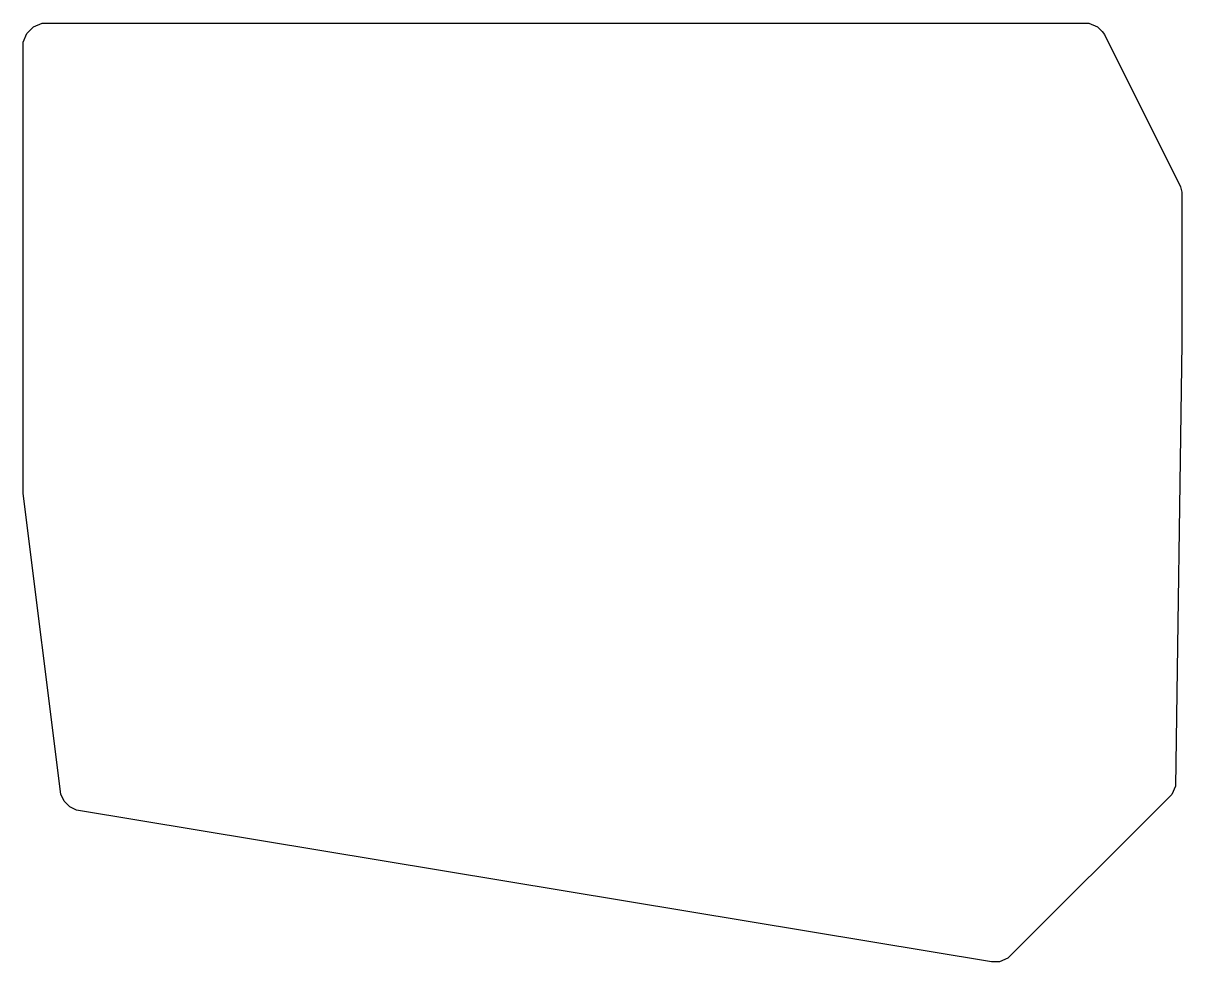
# Model space of a CAD drawing. Header units: metres. Extents: x 26 to 174, y -146 to -26.
import ezdxf

# ---------------------------------------------------------------- set-up
doc = ezdxf.new("R2010")
doc.units = ezdxf.units.M

msp = doc.modelspace()

# ---------------------------------------------------------------- linework, layer by layer
at = {"layer": 'EdgeCuts'}
msp.add_lwpolyline([(163.6451, -25.9817), (164.2673, -26.604), (164.5501, -26.9963), (174.3395, -46.5751), (174.5, -47.255), (174.5, -66.7175), (173.6741, -123.6575), (173.2182, -124.7359), (152.1474, -145.8067), (151.0448, -146.2635), (150.2835, -146.2635), (150.038, -146.2433), (32.3633, -126.758), (31.5276, -126.3285), (30.8124, -125.6132), (30.3727, -124.7143), (25.5366, -86.0252), (25.525, -85.839), (25.525, -27.9576), (25.9817, -26.8549), (26.8549, -25.9817), (27.9576, -25.525), (162.5424, -25.525)], close=True, dxfattribs=at)

doc.saveas('drawing.dxf')
